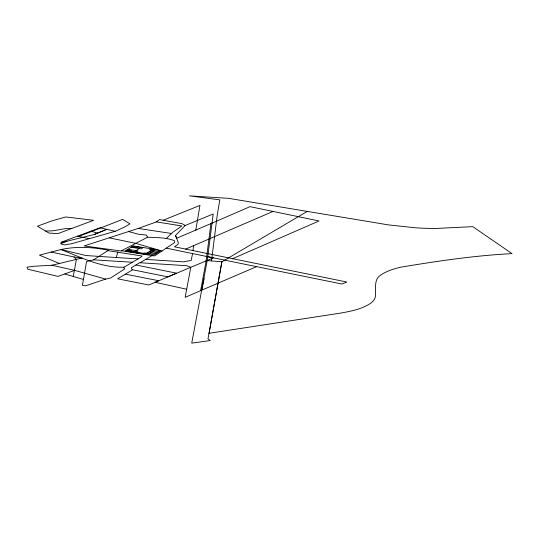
<?xml version="1.0" encoding="UTF-8"?>
<svg xmlns="http://www.w3.org/2000/svg" width="539" height="539" viewBox="0 0 539 539"><rect width="100%" height="100%" fill="white"/><g stroke="black" fill="none" stroke-linecap="round" stroke-linejoin="round"><path stroke-width="0.81" d="M211.517 260.937L217.23 215.122L219.811 199.868L189.539 195.859L228.651 198.339L388.39 224.891L415.839 227.835A88.416 24.221 3.1 0 0 436.826 228.421L472.797 226.656L512.05 253.626C474.711 255.52 437.661 261.065 400.821 267.169C393.841 268.88 386.759 270.935 380.75 275.031C373.466 279.445 376.182 288.864 375.42 295.85A87.891 24.08 3.1 0 1 369.963 303.726C360.989 309.379 350.343 311.394 340.048 313.179L209.044 333.297L207.987 338.809L210.156 340.547L191.736 343.148L207.232 260.465L213.201 213.983L185.173 225.491L175.532 235.516L178.328 242.604L177.964 244.383L174.468 246.801L346.914 282.045L341.908 284.013L206.707 256.483M256.503 266.677L200.629 290.656L206.141 260.916L210.917 223.611L250.035 206.659L319.027 220.97L232.255 258.855M192.962 250.648L193.649 245.636M195.772 230.187L199.949 205.399L163.209 220.249M73.264 276.48L76.423 259.347L74.005 256.968L51.198 252.063L39.475 255.156L59.371 263.504L81.84 258.04C95.282 263.295 109.552 267.822 124.118 267.176L140.767 257.285L142.074 256.025L107.901 250.642M132.325 262.25L93.57 259.838L86.577 261.469L82.413 285.252L85.546 285.818L105.59 279.114L110.529 278.023L124.745 268.914L123.492 267.546L124.118 267.176M221.879 261.786L209.044 333.297L221.879 261.786L207.219 260.586M207.232 260.465L190.819 267.27L185.173 297.339L201.761 290.171L204.126 278.589M145.712 259.374L151.931 255.648L154.713 255.843L166.268 248.135L192.558 253.579L191.19 260.452L183.327 261.833L145.712 259.374L140.113 262.762M51.198 252.063L61.035 249.53L85.782 255.52L116.175 257.527L117.9 251.915M166.207 238.582L172.702 232.316L181.879 225.969L156.458 221.906L138.233 228.421L84.138 245.939L121.093 250.985L147.484 237.241C156.404 237.659 165.837 237.335 174.259 240.623L174.649 242.577L166.268 248.135M156.458 221.906L159.45 219.575L182.047 223.658L185.167 225.491M129.912 249.645L128.309 250.682L136.448 251.969L138.051 250.931L127.905 249.328M133.12 247.569L134.723 246.532L142.869 247.819L141.258 248.856L131.112 247.253M130.829 251.295L131.408 250.918L126.618 250.163M137.944 246.687L136.542 247.596L131.745 246.842M136.05 250.615L139.257 248.54M143.852 253.357L144.432 252.98L149.222 253.741M150.967 248.755L149.566 249.658L154.356 250.419M93.57 259.838L108.454 250.285C92.816 247.145 76.706 246.107 61.035 249.53L82.171 258.168L74.005 256.968M125.378 274.149L117.63 278.818L148.784 284.976L190.819 267.27L186.683 265.693L139.655 262.729L131.267 267.816L132.318 269.978L125.378 274.149L158.749 280.718L155.057 282.274L186.669 289.234M307.291 211.362L221.852 261.86M66.843 241.25L60.469 243.803L64.552 244.915L72.058 243.615L115.191 231.312L124.657 227.02L129.933 223.874L122.663 219.366L78.748 236.473M212.009 223.133L176.684 238.265L175.532 235.516M185.591 249.112L272.929 211.463M94.184 234.532L106.789 229.311L100.025 227.761L60.873 242.341L61.567 242.537L94.184 234.532L106.796 229.311L115.191 231.312M206.141 260.916L213.525 257.885L192.558 253.579M59.371 263.504L51.832 265.242L33.391 266.306L26.95 267.196L27.732 269.217L57.99 276.386L74.651 270.356L105.59 279.114M71.882 228.415L65.266 228.651L52.835 230.82L45.552 231.042L37.42 226.198L52.6 220.667L65.785 216.954L93.665 220.31L57.956 233.589L48.995 233.07L45.552 231.042M116.175 257.527L138.105 258.895M138.233 228.421L171.449 233.488M151.028 250.406L159.173 251.693M149.424 251.443L157.57 252.73M147.821 252.481L155.966 253.768M126.038 250.534L148.643 254.118M121.551 250.75L152.948 255.722M77.387 236.223L89.029 238.588M135.922 264.993L176.563 273.165L167.838 276.871L132.176 269.695M109.383 237.867L135.808 243.365L161.936 250.992M51.832 265.242L74.651 270.356M128.471 231.541L138.698 234.283L146.621 235.119L147.484 237.241M64.855 274.041L83.41 279.424M91.003 231.15L97.539 233.138M133.153 245.932L125.21 251.073L147.821 254.651L155.758 249.51L133.153 245.932M152.631 249.368L146.217 253.519L154.356 254.806L160.777 250.655L152.631 249.368"/></g></svg>
